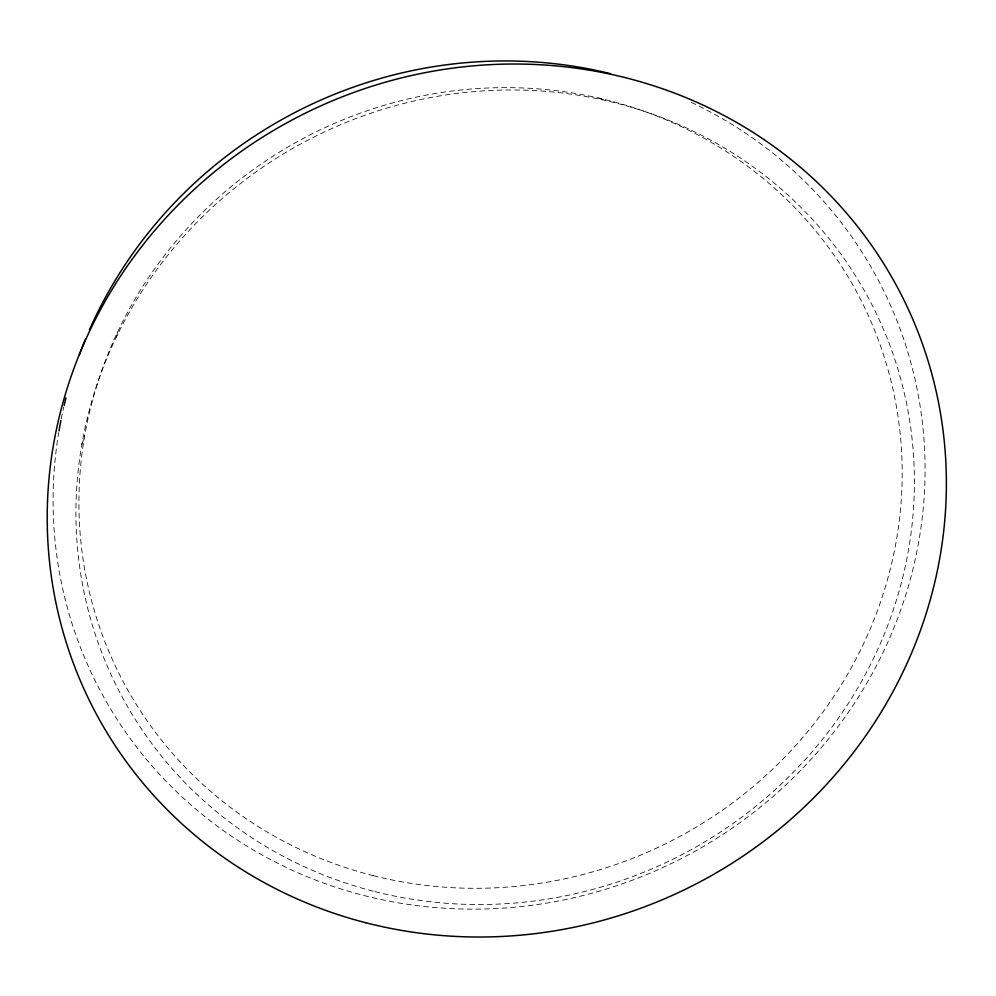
<?xml version="1.0" encoding="UTF-8"?>
<svg xmlns="http://www.w3.org/2000/svg" width="996" height="996" viewBox="0 0 996 996"><rect width="100%" height="100%" fill="white"/><g stroke="black" fill="none" stroke-linecap="round" stroke-linejoin="round"><path stroke-width="0.75" stroke-dasharray="4.98 3.74" d="M116.308 337.146L118.561 330.025M81.821 444.726L84.71 435.625M598.534 98.031L605.78 100.571M691.174 102.289A439.859 420.088 -26.5 0 1 894.782 625.774A439.859 420.088 -26.5 0 1 373.625 897.857A439.859 420.088 -26.5 0 1 58.727 432.463M61.204 418.943A439.859 420.088 -26.5 0 1 63.794 406.928M373.189 875.646A415.307 396.533 -26.5 0 0 890.922 380.634A415.307 396.533 -26.5 0 0 207.529 207.629A415.307 396.533 -26.5 0 0 373.189 875.646M374.857 891.594A423.113 403.231 -26.5 0 0 903.123 388.241A423.113 403.231 -26.5 0 0 207.529 211.911A423.113 403.231 -26.5 0 0 374.857 891.594"/><path stroke-width="1.49" d="M58.988 430.932A439.859 420.088 -26.5 0 1 60.905 420.449M64.142 405.422A439.859 420.088 -26.5 0 1 65.973 397.902M79.406 354.676A439.859 420.088 -26.5 0 1 85.693 338.64M89.391 330.012A439.859 420.088 -26.5 0 1 610.573 73.679M365.507 922.67A453.827 432.077 -26.5 0 0 934.821 385.577A453.827 432.077 -26.5 0 0 190.062 193.311A453.827 432.077 -26.5 0 0 365.507 922.67"/></g></svg>
